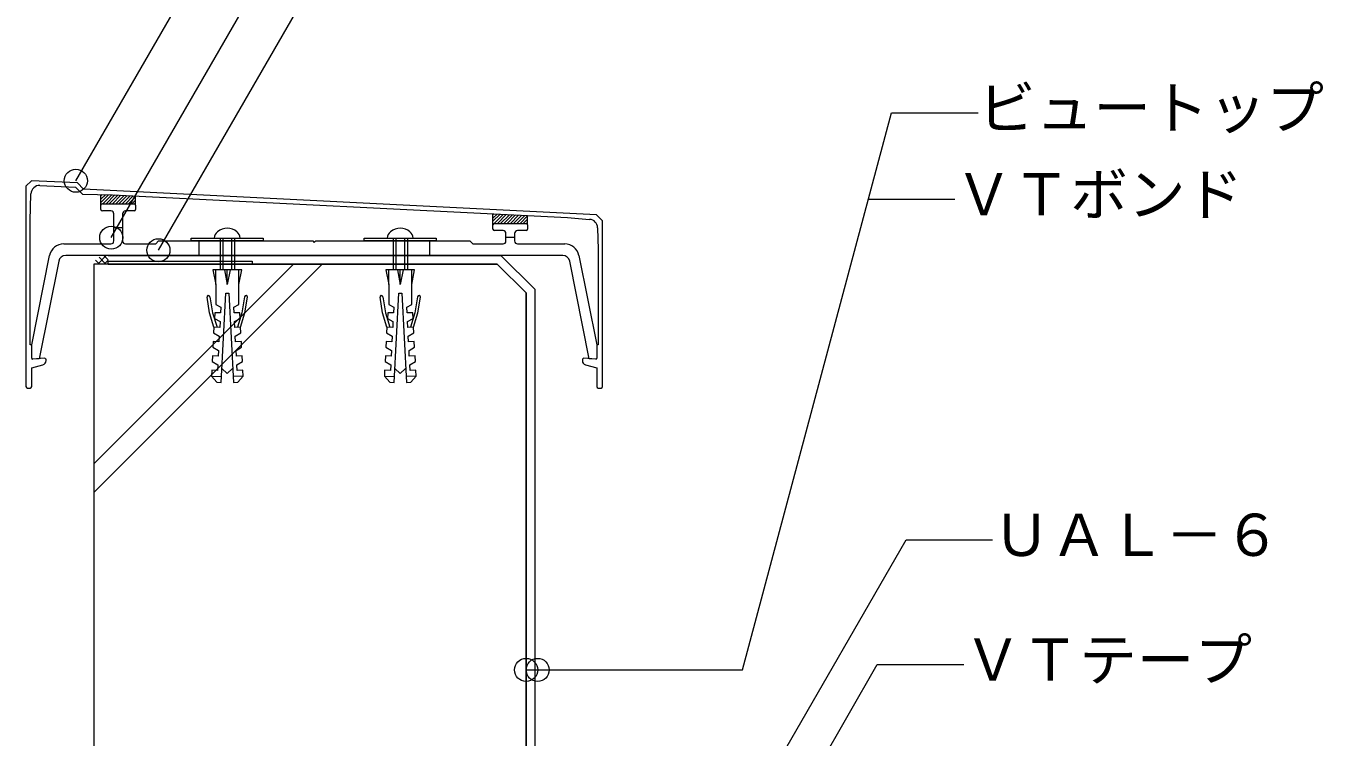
# Model space of a CAD drawing. Units: millimetres, scale not verified. Extents: x -1380 to 1380, y -955 to 955.
# Drawn here: x -773.4 to -323.5, y -74 to 172.6 of the extents above; entities that cross this region are included whole.
import ezdxf
from ezdxf.enums import TextEntityAlignment as Align

# ---------------------------------------------------------------- set-up
doc = ezdxf.new("R2010")
doc.units = ezdxf.units.MM
doc.header["$LTSCALE"] = 3
doc.linetypes.add('USER1', pattern=[3, 2.1, -0.9])
for name, color, linetype, lineweight in [('0-2_KUTAI', 3, 'Continuous', 18), ('0-3_BOUSUI', 1, 'Continuous', 18), ('0-4_MOJI', 7, 'Continuous', 18), ('0-5_HATCH', 9, 'Continuous', 18), ('0-6_KASAGI', 150, 'Continuous', 18), ('0-8_KANAMONO_SCREW', 4, 'Continuous', 18)]:
    doc.layers.add(name, color=color, linetype=linetype, lineweight=lineweight)
doc.styles.add('ＭＳ ゴシック', font='')
doc.styles.get('ＭＳ ゴシック').set_extended_font_data('MS Gothic')

msp = doc.modelspace()

# ---------------------------------------------------------------- linework, layer by layer
at = {"layer": '0-2_KUTAI'}
msp.add_lwpolyline([(-599.895, -559.927), (-599.895, 80.073), (-609.895, 90.073), (-749.895, 90.073), (-749.895, -559.927)], dxfattribs=at)
at = {"layer": '0-3_BOUSUI'}
for points in [[(-744.895, 93.073), (-608.652, 93.073), (-596.895, 81.315), (-596.895, -179.883), (-593.511, -189.329), (-592.132, -197.149), (-552.132, -197.149)], [(-744.895, 90.073), (-609.895, 90.073), (-599.895, 80.073), (-599.895, -181.682)]]:
    msp.add_lwpolyline(points, dxfattribs=at)
msp.add_lwpolyline([(-694.895, 91.073), (-694.895, 90.073), (-744.895, 90.073), (-744.895, 91.073)], close=True, dxfattribs=at)
at = {"layer": '0-4_MOJI'}
for p, q in [((-756.093, 118.963), (-606.093, 378.771)), ((-743.792, 99.227), (-603.792, 341.715)), ((-727.453, 94.844), (-602.453, 311.35)), ((-524.895, -50.663), (-473.131, 142.522)), ((-473.131, 142.522), (-443.131, 142.522)), ((-481.169, 112.522), (-451.169, 112.522)), ((-583.083, -204.729), (-468.083, -5.543)), ((-468.083, -5.543), (-438.083, -5.543)), ((-569.583, -207.327), (-478.083, -48.845)), ((-478.083, -48.845), (-448.083, -48.845)), ((-599.895, -50.663), (-524.895, -50.663))]:
    msp.add_line(p, q, dxfattribs=at)
for centre in [(-756.093, 118.963), (-743.792, 99.227), (-727.453, 94.844), (-599.895, -50.663), (-595.895, -50.663)]:
    msp.add_circle(centre, 4, dxfattribs=at)
at = {"layer": '0-5_HATCH'}
for p, q in [((-749.895, 20.815), (-680.637, 90.073)), ((-749.895, 10.815), (-670.637, 90.073)), ((-747.914, 90.073), (-749.316, 91.474)), ((-748.488, 90.073), (-745.511, 93.05)), ((-745.669, 90.073), (-748.014, 92.417)), ((-744.895, 91.543), (-746.303, 92.951)), ((-746.243, 90.073), (-744.895, 91.421))]:
    msp.add_line(p, q, dxfattribs=at)
at = {"layer": '0-6_KASAGI'}
for p, q in [((-747.395, 110.473), (-747.395, 114.155)), ((-747.395, 113.69), (-746.939, 114.145)), ((-747.395, 112.567), (-745.84, 114.122)), ((-747.395, 111.444), (-744.74, 114.099)), ((-746.744, 110.973), (-743.641, 114.076)), ((-745.621, 110.973), (-742.565, 114.029)), ((-744.499, 110.973), (-741.496, 113.976)), ((-743.376, 110.973), (-740.427, 113.923)), ((-742.254, 110.973), (-739.357, 113.869)), ((-741.131, 110.973), (-738.288, 113.816)), ((-740.009, 110.973), (-737.219, 113.762)), ((-738.886, 110.973), (-736.15, 113.709)), ((-737.764, 110.973), (-735.395, 113.342)), ((-735.395, 110.473), (-735.395, 113.671)), ((-747.395, 108.973), (-747.395, 110.473)), ((-746.895, 110.973), (-735.895, 110.973)), ((-743.895, 108.473), (-746.895, 108.473)), ((-735.895, 108.473), (-738.895, 108.473)), ((-736.641, 110.973), (-735.395, 112.219)), ((-735.609, 110.883), (-735.395, 111.097)), ((-735.395, 110.473), (-735.395, 108.973)), ((-742.895, 98.073), (-742.895, 107.473)), ((-739.895, 107.473), (-739.895, 98.073)), ((-611.395, 103.673), (-611.395, 107.471)), ((-611.395, 107.128), (-611.068, 107.455)), ((-611.395, 106.005), (-609.999, 107.401)), ((-611.395, 104.883), (-608.93, 107.348)), ((-611.395, 103.76), (-611.385, 103.77)), ((-611.395, 102.173), (-611.395, 103.673)), ((-610.992, 104.163), (-607.861, 107.294)), ((-610.895, 104.173), (-599.895, 104.173)), ((-609.86, 104.173), (-606.792, 107.241)), ((-608.737, 104.173), (-605.723, 107.187)), ((-607.615, 104.173), (-604.654, 107.134)), ((-606.492, 104.173), (-603.585, 107.08)), ((-605.37, 104.173), (-602.515, 107.027)), ((-604.247, 104.173), (-601.446, 106.974)), ((-603.125, 104.173), (-600.377, 106.92)), ((-602.002, 104.173), (-599.395, 106.78)), ((-600.88, 104.173), (-599.395, 105.658)), ((-599.772, 104.158), (-599.395, 104.535)), ((-599.395, 103.673), (-599.395, 106.871)), ((-599.395, 103.673), (-599.395, 102.173)), ((-742.895, 102.773), (-739.895, 102.773)), ((-607.895, 101.673), (-610.895, 101.673)), ((-606.895, 98.073), (-606.895, 100.673)), ((-606.895, 99.373), (-603.895, 99.373)), ((-603.895, 100.673), (-603.895, 98.073)), ((-599.895, 101.673), (-602.895, 101.673)), ((-760.296, 97.073), (-743.895, 97.073)), ((-602.895, 97.073), (-586.494, 97.073)), ((-587.214, 93.073), (-759.576, 93.073)), ((-766.93, 57.385), (-771.074, 57.095)), ((-768.789, 57.255), (-771.074, 57.095)), ((-766.395, 56.571), (-766.395, 56.886)), ((-580.395, 56.886), (-580.395, 56.571)), ((-575.716, 57.095), (-579.86, 57.385)), ((-772.895, 47.073), (-771.895, 47.073)), ((-574.895, 47.073), (-573.895, 47.073))]:
    msp.add_line(p, q, dxfattribs=at)
at = {"layer": '0-6_KASAGI', "linetype": 'USER1'}
for p, q in [((-713.395, 98.073), (-713.395, 93.073)), ((-633.395, 98.073), (-633.395, 93.073))]:
    msp.add_line(p, q, dxfattribs=at)
at = {"layer": '0-6_KASAGI'}
for points in [[(-573.395, 47.573), (-573.395, 105.073), (-575.5, 107.178), (-753.395, 116.073), (-755.5, 118.178), (-771.49, 118.978), (-773.395, 117.073), (-773.395, 47.573)], [(-768.52, 117.327), (-756.152, 116.709), (-753.731, 114.287), (-743.395, 114.071), (-585.5, 106.176), (-577.878, 105.573)], [(-771.895, 62.073), (-771.895, 105.073), (-771.669, 114.403)], [(-575.116, 102.67), (-574.895, 95.073), (-574.895, 62.073), (-575.395, 62.073), (-575.395, 57.395)], [(-738.895, 97.073), (-728.395, 97.073), (-727.395, 98.073), (-673.895, 98.073), (-673.395, 97.573), (-672.895, 98.073), (-619.395, 98.073), (-618.395, 97.073), (-607.895, 97.073)], [(-771.395, 57.395), (-771.395, 62.073), (-765.199, 93.054)], [(-762.028, 91.063), (-768.789, 57.255), (-768.789, 57.255)], [(-575.716, 57.095), (-578.001, 57.255), (-584.762, 91.063)], [(-581.591, 93.054), (-575.395, 62.073), (-575.395, 57.395)], [(-771.395, 57.395), (-771.395, 62.073), (-771.895, 62.073)], [(-771.395, 47.573), (-771.395, 54.073), (-767.504, 55.123)], [(-579.286, 55.123), (-575.395, 54.073), (-575.395, 47.573)]]:
    msp.add_lwpolyline(points, dxfattribs=at)
for centre, radius, start, end in [((-768.67, 114.331), 3, 87.13758, 178.61501), ((-746.895, 110.473), 0.5, 90, 180), ((-746.895, 108.973), 0.5, 180, 270), ((-743.895, 107.473), 1, 0, 90), ((-738.895, 107.473), 1, 90, 180), ((-735.895, 110.473), 0.5, 0, 90), ((-735.895, 108.973), 0.5, 270, 0), ((-610.895, 103.673), 0.5, 90, 180), ((-599.895, 103.673), 0.5, 0, 90), ((-578.115, 102.582), 3, 1.67033, 85.47458), ((-610.895, 102.173), 0.5, 180, 270), ((-607.895, 100.673), 1, 0, 90), ((-602.895, 100.673), 1, 90, 180), ((-599.895, 102.173), 0.5, 270, 0), ((-760.296, 92.072), 5, 90.0016, 168.6815), ((-743.895, 98.073), 1, 270, 0), ((-738.895, 98.073), 1, 180, 270), ((-607.895, 98.073), 1, 270, 0), ((-602.895, 98.073), 1, 180, 270), ((-586.494, 92.072), 5, 11.3185, 89.9984), ((-759.575, 90.572), 2.501, 90.00869, 168.67693), ((-587.214, 90.572), 2.501, 11.32307, 89.99131), ((-771.095, 57.395), 0.3, 180.0001, 273.99976), ((-771.095, 57.395), 0.3, 180.0001, 273.99976), ((-767.895, 56.571), 1.5, 285.10572, 359.99998), ((-766.895, 56.886), 0.5, 360, 93.99998), ((-579.895, 56.886), 0.5, 86.00002, 180), ((-578.895, 56.571), 1.5, 180.00002, 254.89428), ((-575.695, 57.395), 0.3, 266.00024, 359.9999), ((-575.695, 57.395), 0.3, 266.00024, 359.9999), ((-772.895, 47.573), 0.5, 180, 270), ((-771.895, 47.573), 0.5, 270, 0), ((-574.895, 47.573), 0.5, 180, 270), ((-573.895, 47.573), 0.5, 270, 0)]:
    msp.add_arc(centre, radius, start, end, dxfattribs=at)
at = {"layer": '0-8_KANAMONO_SCREW'}
for p, q in [((-706.054, 99.064), (-706.054, 88.008)), ((-705.054, 99.064), (-705.054, 88.008)), ((-702.054, 99.064), (-702.054, 88.008)), ((-701.054, 99.064), (-701.054, 88.008)), ((-646.054, 99.064), (-646.054, 88.008)), ((-645.054, 99.064), (-645.054, 88.008)), ((-642.054, 99.064), (-642.054, 88.008)), ((-641.054, 99.064), (-641.054, 88.008)), ((-707.562, 83.008), (-707.562, 88.008)), ((-704.562, 88.008), (-703.562, 83.008)), ((-702.562, 88.008), (-703.562, 83.008)), ((-703.562, 83.008), (-703.562, 88.008)), ((-699.562, 83.008), (-699.562, 88.008)), ((-647.562, 83.008), (-647.562, 88.008)), ((-644.562, 88.008), (-643.562, 83.008)), ((-642.562, 88.008), (-643.562, 83.008)), ((-643.562, 83.008), (-643.562, 88.008)), ((-639.562, 83.008), (-639.562, 88.008)), ((-709.075, 51.231), (-705.58, 51.048)), ((-698.049, 51.231), (-701.544, 51.048)), ((-649.075, 51.231), (-645.58, 51.048)), ((-638.049, 51.231), (-641.544, 51.048))]:
    msp.add_line(p, q, dxfattribs=at)
for points in [[(-716.062, 99.073), (-691.062, 99.073), (-691.062, 98.073), (-716.062, 98.073)], [(-656.062, 99.073), (-631.062, 99.073), (-631.062, 98.073), (-656.062, 98.073)]]:
    msp.add_lwpolyline(points, close=True, dxfattribs=at)
for points in [[(-708.813, 56.224), (-706.868, 55.121), (-706.973, 53.123), (-708.97, 53.228), (-709.075, 51.231), (-707.182, 49.129), (-705.684, 49.05), (-704.062, 80.008), (-703.562, 80.008), (-703.062, 80.008), (-701.44, 49.05), (-699.942, 49.129), (-698.049, 51.231), (-698.154, 53.228), (-700.151, 53.123), (-700.256, 55.121), (-698.311, 56.224), (-698.415, 58.221), (-700.413, 58.116), (-700.517, 60.114), (-698.572, 61.217), (-698.677, 63.214), (-700.674, 63.11), (-700.779, 65.107), (-698.834, 66.21), (-698.939, 68.207), (-700.936, 68.103), (-701.041, 70.1), (-699.096, 71.203), (-699.2, 73.201), (-701.198, 73.096), (-701.302, 75.093), (-699.562, 76.008), (-699.562, 80.008), (-699.562, 83.008), (-698.562, 88.008), (-703.562, 88.008), (-708.562, 88.008), (-707.562, 83.008), (-707.562, 80.008)], [(-648.813, 56.224), (-646.868, 55.121), (-646.973, 53.123), (-648.97, 53.228), (-649.075, 51.231), (-647.182, 49.129), (-645.684, 49.05), (-644.062, 80.008), (-643.562, 80.008), (-643.062, 80.008), (-641.44, 49.05), (-639.942, 49.129), (-638.049, 51.231), (-638.154, 53.228), (-640.151, 53.123), (-640.256, 55.121), (-638.311, 56.224), (-638.415, 58.221), (-640.413, 58.116), (-640.517, 60.114), (-638.572, 61.217), (-638.677, 63.214), (-640.674, 63.11), (-640.779, 65.107), (-638.834, 66.21), (-638.939, 68.207), (-640.936, 68.103), (-641.041, 70.1), (-639.096, 71.203), (-639.2, 73.201), (-641.198, 73.096), (-641.302, 75.093), (-639.562, 76.008), (-639.562, 80.008), (-639.562, 83.008), (-638.562, 88.008), (-643.562, 88.008), (-648.562, 88.008), (-647.562, 83.008), (-647.562, 80.008)], [(-708.185, 68.207), (-709.682, 73.207), (-710.572, 78.55)], [(-709.586, 78.714), (-708.668, 73.207), (-707.122, 68.152)], [(-707.562, 80.008), (-707.562, 76.008), (-705.822, 75.093), (-705.926, 73.096), (-707.924, 73.201), (-708.028, 71.203), (-706.083, 70.1), (-706.188, 68.103), (-708.185, 68.207), (-708.29, 66.21), (-706.345, 65.107), (-706.45, 63.11), (-708.447, 63.214), (-708.552, 61.217), (-706.607, 60.114), (-706.711, 58.116), (-708.709, 58.221), (-708.813, 56.224)], [(-697.538, 78.714), (-698.456, 73.207), (-700.001, 68.152)], [(-698.939, 68.207), (-697.442, 73.207), (-696.552, 78.55)], [(-648.185, 68.207), (-649.682, 73.207), (-650.572, 78.55)], [(-649.586, 78.714), (-648.668, 73.207), (-647.122, 68.152)], [(-647.562, 80.008), (-647.562, 76.008), (-645.822, 75.093), (-645.926, 73.096), (-647.924, 73.201), (-648.028, 71.203), (-646.083, 70.1), (-646.188, 68.103), (-648.185, 68.207), (-648.29, 66.21), (-646.345, 65.107), (-646.45, 63.11), (-648.447, 63.214), (-648.552, 61.217), (-646.607, 60.114), (-646.711, 58.116), (-648.709, 58.221), (-648.813, 56.224)], [(-637.538, 78.714), (-638.456, 73.207), (-640.001, 68.152)], [(-638.939, 68.207), (-637.442, 73.207), (-636.552, 78.55)], [(-701.693, 53.877), (-703.562, 52.067), (-705.431, 53.877)], [(-641.693, 53.877), (-643.562, 52.067), (-645.431, 53.877)]]:
    msp.add_lwpolyline(points, dxfattribs=at)
for centre, radius, start, end in [((-705.065, 98.944), 3, 128.61458, 177.54109), ((-703.562, 97.073), 5.4, 51.3178, 128.6822), ((-702.059, 98.944), 3, 2.45891, 51.38542), ((-645.065, 98.944), 3, 128.61458, 177.54109), ((-643.562, 97.073), 5.4, 51.3178, 128.6822), ((-642.059, 98.944), 3, 2.45891, 51.38542), ((-710.079, 78.632), 0.5, 9.46232, 189.46231), ((-697.045, 78.632), 0.5, 350.53769, 170.53768), ((-650.079, 78.632), 0.5, 9.46232, 189.46231), ((-637.045, 78.632), 0.5, 350.53769, 170.53768)]:
    msp.add_arc(centre, radius, start, end, dxfattribs=at)

# ---------------------------------------------------------------- texts
at = {"layer": '0-4_MOJI', "style": 'ＭＳ ゴシック'}
for s, p in [('ビュートップ', (-443.131, 132.522)), ('ＶＴボンド', (-451.169, 102.522)), ('ＵＡＬ－６', (-438.083, -15.543)), ('ＶＴテープ', (-448.083, -58.845))]:
    msp.add_text(s, height=14.66, dxfattribs=at).set_placement(p, align=Align.BOTTOM_LEFT)

doc.saveas('drawing.dxf')
